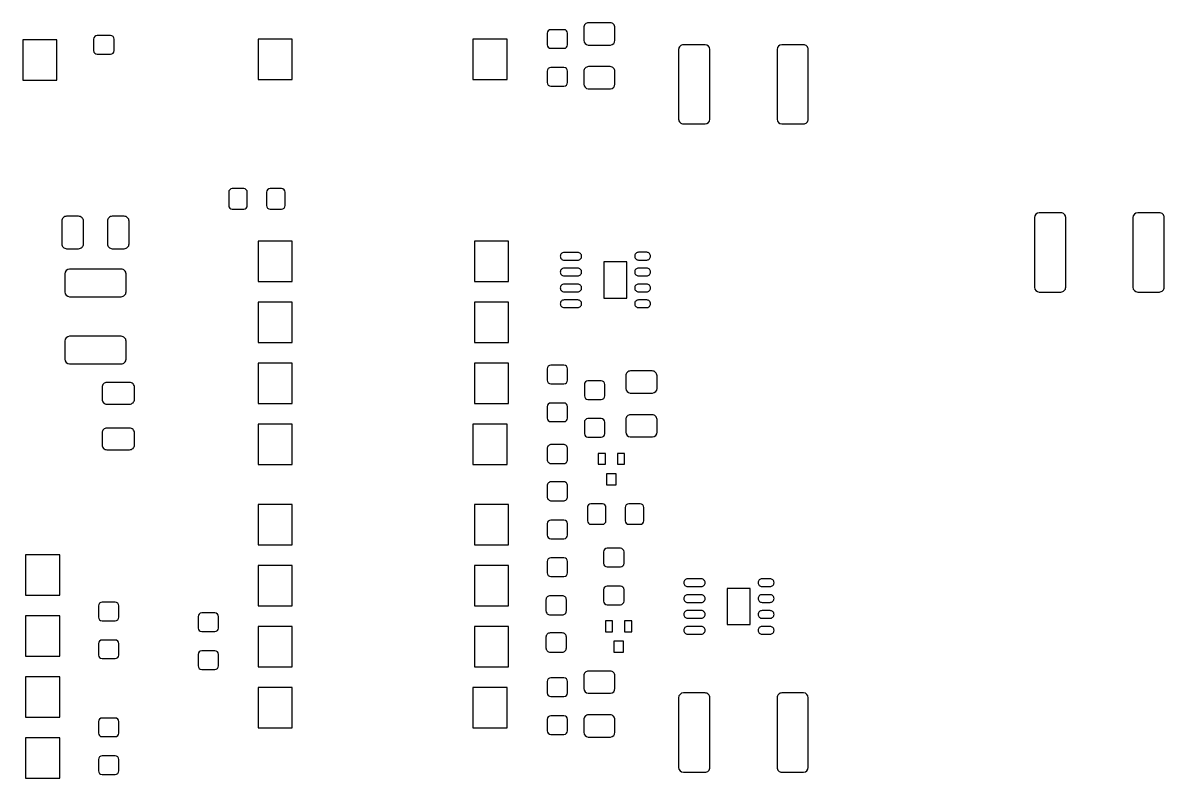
# Model space of a CAD drawing. Extents: x -210 to 210, y -160 to 160.
# Drawn here: x 4.03 to 51.56, y 19.97 to 51.43 of the extents above; entities that cross this region are included whole.
import ezdxf

# ---------------------------------------------------------------- set-up
doc = ezdxf.new("R2010")
doc.units = 0
doc.header["$MEASUREMENT"] = 0
doc.layers.get('0').update_dxf_attribs({"linetype": 'CONTINUOUS'})

msp = doc.modelspace()

# ---------------------------------------------------------------- linework, layer by layer
for points in [[(28.689001, 51.231997, 0.414955), (28.488999, 51.431997), (28.488999, 51.431997), (27.589001, 51.431997), (27.589001, 51.431997, 0.414955), (27.388999, 51.231997), (27.388999, 51.231997), (27.388999, 50.707002), (27.388999, 50.707002, 0.393122), (27.575, 50.507998), (27.575, 50.507998), (27.589001, 50.507002), (27.589001, 50.507002), (28.488999, 50.507002), (28.488999, 50.507002), (28.503, 50.507998), (28.503, 50.507998, 0.393122), (28.689001, 50.707002), (28.689001, 50.707002), (28.689001, 51.231997)], [(7.825, 50.75, 0.415383), (7.675, 50.9), (7.675, 50.9), (7.125, 50.9), (7.125, 50.9, 0.414995), (6.975, 50.75), (6.975, 50.75), (6.975, 50.275), (6.975, 50.275, 0.413048), (7.125, 50.125), (7.125, 50.125), (7.675, 50.125), (7.675, 50.125, 0.413433), (7.825, 50.275), (7.825, 50.275), (7.825, 50.75)], [(26.714001, 50.995, 0.415193), (26.563999, 51.145), (26.563999, 51.145), (26.013999, 51.145), (26.013999, 51.145, 0.415188), (25.863999, 50.995), (25.863999, 50.995), (25.863999, 50.52), (25.863999, 50.52, 0.413238), (26.013999, 50.37), (26.013999, 50.37), (26.563999, 50.37), (26.563999, 50.37, 0.413243), (26.714001, 50.52), (26.714001, 50.52), (26.714001, 50.995)], [(32.64, 50.32, 0.413482), (32.44, 50.52), (32.44, 50.52), (31.539001, 50.52), (31.539001, 50.52, 0.414948), (31.339001, 50.32), (31.339001, 50.32), (31.339001, 47.42), (31.339001, 47.42, 0.414948), (31.539001, 47.22), (31.539001, 47.22), (32.44, 47.22), (32.44, 47.22, 0.413482), (32.64, 47.42), (32.64, 47.42), (32.64, 50.32)], [(36.738999, 50.32, 0.414944), (36.538999, 50.52), (36.538999, 50.52), (35.638, 50.52), (35.638, 50.52, 0.413485), (35.438, 50.32), (35.438, 50.32), (35.438, 47.42), (35.438, 47.42, 0.413485), (35.638, 47.22), (35.638, 47.22), (36.538999, 47.22), (36.538999, 47.22, 0.414944), (36.738999, 47.42), (36.738999, 47.42), (36.738999, 50.32)], [(26.714001, 49.42, 0.415193), (26.563999, 49.57), (26.563999, 49.57), (26.013999, 49.57), (26.013999, 49.57, 0.415188), (25.863999, 49.42), (25.863999, 49.42), (25.863999, 48.945), (25.863999, 48.945, 0.413229), (26.013999, 48.795), (26.013999, 48.795), (26.563999, 48.795), (26.563999, 48.795, 0.413234), (26.714001, 48.945), (26.714001, 48.945), (26.714001, 49.42)], [(28.689001, 49.407002, 0.414948), (28.488999, 49.607002), (28.488999, 49.607002), (27.589001, 49.607002), (27.589001, 49.607002, 0.414948), (27.388999, 49.407002), (27.388999, 49.407002), (27.388999, 48.882002), (27.388999, 48.882002, 0.393122), (27.575, 48.682998), (27.575, 48.682998), (27.589001, 48.682002), (27.589001, 48.682002), (28.488999, 48.682002), (28.488999, 48.682002), (28.503, 48.682998), (28.503, 48.682998, 0.393122), (28.689001, 48.882002), (28.689001, 48.882002), (28.689001, 49.407002)], [(13.375, 44.375, 0.415576), (13.225, 44.525), (13.225, 44.525), (12.75, 44.525), (12.75, 44.525, 0.414407), (12.6, 44.375), (12.6, 44.375), (12.6, 43.825), (12.6, 43.825, 0.412847), (12.75, 43.675), (12.75, 43.675), (13.225, 43.675), (13.225, 43.675, 0.414018), (13.375, 43.825), (13.375, 43.825), (13.375, 44.375)], [(14.95, 44.375, 0.415578), (14.8, 44.525), (14.8, 44.525), (14.325, 44.525), (14.325, 44.525, 0.414407), (14.175, 44.375), (14.175, 44.375), (14.175, 43.825), (14.175, 43.825, 0.412849), (14.325, 43.675), (14.325, 43.675), (14.8, 43.675), (14.8, 43.675, 0.414021), (14.95, 43.825), (14.95, 43.825), (14.95, 44.375)], [(6.55, 43.175, 0.414214), (6.35, 43.375), (6.35, 43.375), (5.85, 43.375), (5.85, 43.375, 0.414214), (5.65, 43.175), (5.65, 43.175), (5.65, 42.238999), (5.65, 42.238999, 0.017483), (5.65, 42.225), (5.65, 42.225, 0.414214), (5.85, 42.025), (5.85, 42.025), (6.35, 42.025), (6.35, 42.025, 0.414214), (6.55, 42.225), (6.55, 42.225, 0.017483), (6.55, 42.238999), (6.55, 42.238999), (6.55, 43.175)], [(8.449999, 43.175, 0.414214), (8.25, 43.375), (8.25, 43.375), (7.75, 43.375), (7.75, 43.375, 0.414214), (7.55, 43.175), (7.55, 43.175), (7.55, 42.238999), (7.55, 42.238999, 0.017483), (7.55, 42.225), (7.55, 42.225, 0.414214), (7.75, 42.025), (7.75, 42.025), (8.25, 42.025), (8.25, 42.025, 0.414214), (8.449999, 42.225), (8.449999, 42.225, 0.017483), (8.449999, 42.238999), (8.449999, 42.238999), (8.449999, 43.175)], [(47.463999, 43.32, 0.414944), (47.263999, 43.52), (47.263999, 43.52), (46.362998, 43.52), (46.362998, 43.52, 0.413485), (46.162998, 43.32), (46.162998, 43.32), (46.162998, 40.42), (46.162998, 40.42, 0.413485), (46.362998, 40.22), (46.362998, 40.22), (47.263999, 40.22), (47.263999, 40.22, 0.414944), (47.463999, 40.42), (47.463999, 40.42), (47.463999, 43.32)], [(51.563999, 43.32, 0.414944), (51.363999, 43.52), (51.363999, 43.52), (50.462998, 43.52), (50.462998, 43.52, 0.413485), (50.262998, 43.32), (50.262998, 43.32), (50.262998, 40.42), (50.262998, 40.42, 0.413485), (50.462998, 40.22), (50.462998, 40.22), (51.363999, 40.22), (51.363999, 40.22, 0.414944), (51.563999, 40.42), (51.563999, 40.42), (51.563999, 43.32)], [(27.14, 41.55, 0.414214), (27.3, 41.71), (27.3, 41.71, 0.414214), (27.14, 41.87), (27.14, 41.87), (26.57, 41.87), (26.57, 41.87, 0.414214), (26.41, 41.71), (26.41, 41.71, 0.414214), (26.57, 41.55), (26.57, 41.55), (27.14, 41.55)], [(30.01, 41.552998, 0.414214), (30.17, 41.712998), (30.17, 41.712998, 0.414214), (30.01, 41.873003), (30.01, 41.873003), (29.67, 41.873003), (29.67, 41.873003, 0.414214), (29.51, 41.712998), (29.51, 41.712998, 0.414214), (29.67, 41.552998), (29.67, 41.552998), (30.01, 41.552998)], [(8.325, 40.975, 0.414358), (8.125, 41.175), (8.125, 41.175), (5.975, 41.175), (5.975, 41.175, 0.414062), (5.775, 40.975), (5.775, 40.975), (5.775, 40.225), (5.775, 40.225, 0.414065), (5.975, 40.025), (5.975, 40.025), (8.125, 40.025), (8.125, 40.025, 0.414358), (8.325, 40.225), (8.325, 40.225), (8.325, 40.975)], [(27.14, 40.890999, 0.414214), (27.3, 41.051001), (27.3, 41.051001, 0.414214), (27.14, 41.211001), (27.14, 41.211001), (26.57, 41.211001), (26.57, 41.211001, 0.414214), (26.41, 41.051001), (26.41, 41.051001, 0.414214), (26.57, 40.890999), (26.57, 40.890999), (27.14, 40.890999)], [(30.01, 40.893, 0.414214), (30.17, 41.053003), (30.17, 41.053003, 0.414214), (30.01, 41.212998), (30.01, 41.212998), (29.67, 41.212998), (29.67, 41.212998, 0.414214), (29.51, 41.053003), (29.51, 41.053003, 0.414214), (29.67, 40.893), (29.67, 40.893), (30.01, 40.893)], [(27.14, 40.229998, 0.414214), (27.3, 40.39), (27.3, 40.39, 0.414214), (27.14, 40.55), (27.14, 40.55), (26.57, 40.55), (26.57, 40.55, 0.414214), (26.41, 40.39), (26.41, 40.39, 0.414214), (26.57, 40.229998), (26.57, 40.229998), (27.14, 40.229998)], [(30.01, 40.228999, 0.414214), (30.17, 40.389001), (30.17, 40.389001, 0.414214), (30.01, 40.548999), (30.01, 40.548999), (29.67, 40.548999), (29.67, 40.548999, 0.414214), (29.51, 40.389001), (29.51, 40.389001, 0.414214), (29.67, 40.228999), (29.67, 40.228999), (30.01, 40.228999)], [(27.14, 39.57, 0.414214), (27.3, 39.730002), (27.3, 39.730002, 0.414214), (27.14, 39.889998), (27.14, 39.889998), (26.57, 39.889998), (26.57, 39.889998, 0.414214), (26.41, 39.730002), (26.41, 39.730002, 0.414214), (26.57, 39.57), (26.57, 39.57), (27.14, 39.57)], [(30.01, 39.569001, 0.414214), (30.17, 39.728999), (30.17, 39.728999, 0.414214), (30.01, 39.889001), (30.01, 39.889001), (29.67, 39.889001), (29.67, 39.889001, 0.414214), (29.51, 39.728999), (29.51, 39.728999, 0.414214), (29.67, 39.569001), (29.67, 39.569001), (30.01, 39.569001)], [(8.325, 38.175002, 0.414358), (8.125, 38.375002), (8.125, 38.375002), (5.975, 38.375002), (5.975, 38.375002, 0.414062), (5.775, 38.175002), (5.775, 38.175002), (5.775, 37.425), (5.775, 37.425, 0.414076), (5.975, 37.225), (5.975, 37.225), (8.125, 37.225), (8.125, 37.225, 0.414358), (8.325, 37.425), (8.325, 37.425), (8.325, 38.175002)], [(26.715, 37.021001, 0.413238), (26.565, 37.170999), (26.565, 37.170999), (26.015, 37.170999), (26.015, 37.170999, 0.413238), (25.865, 37.021001), (25.865, 37.021001), (25.865, 36.545999), (25.865, 36.545999, 0.415188), (26.015, 36.396001), (26.015, 36.396001), (26.565, 36.396001), (26.565, 36.396001, 0.415188), (26.715, 36.545999), (26.715, 36.545999), (26.715, 37.021001)], [(30.44, 36.732, 0.415098), (30.24, 36.932), (30.24, 36.932), (29.34, 36.932), (29.34, 36.932, 0.414801), (29.14, 36.732), (29.14, 36.732), (29.14, 36.207002), (29.14, 36.207002, 0.392972), (29.325999, 36.008), (29.325999, 36.008), (29.34, 36.006997), (29.34, 36.006997), (30.24, 36.006997), (30.24, 36.006997), (30.254001, 36.008), (30.254001, 36.008, 0.393261), (30.44, 36.207002), (30.44, 36.207002), (30.44, 36.732)], [(8.675, 36.25, 0.414214), (8.475, 36.449998), (8.475, 36.449998), (7.525, 36.449998), (7.525, 36.449998, 0.414214), (7.325, 36.25), (7.325, 36.25), (7.325, 35.750002), (7.325, 35.750002, 0.414214), (7.525, 35.549998), (7.525, 35.549998), (8.475, 35.549998), (8.475, 35.549998, 0.414214), (8.675, 35.750002), (8.675, 35.750002), (8.675, 36.25)], [(28.265, 36.370002, 0.415188), (28.115, 36.52), (28.115, 36.52), (27.565, 36.52), (27.565, 36.52, 0.415188), (27.415, 36.370002), (27.415, 36.370002), (27.415, 35.895), (27.415, 35.895, 0.413238), (27.565, 35.744998), (27.565, 35.744998), (28.115, 35.744998), (28.115, 35.744998, 0.413234), (28.265, 35.895), (28.265, 35.895), (28.265, 36.370002)], [(26.715, 35.445999, 0.413243), (26.565, 35.595999), (26.565, 35.595999), (26.015, 35.595999), (26.015, 35.595999, 0.413243), (25.865, 35.445999), (25.865, 35.445999), (25.865, 34.970999), (25.865, 34.970999, 0.415188), (26.015, 34.821001), (26.015, 34.821001), (26.565, 34.821001), (26.565, 34.821001, 0.415188), (26.715, 34.970999), (26.715, 34.970999), (26.715, 35.445999)], [(28.265, 34.795, 0.415193), (28.115, 34.945), (28.115, 34.945), (27.565, 34.945), (27.565, 34.945, 0.415193), (27.415, 34.795), (27.415, 34.795), (27.415, 34.32), (27.415, 34.32, 0.413243), (27.565, 34.170002), (27.565, 34.170002), (28.115, 34.170002), (28.115, 34.170002, 0.413238), (28.265, 34.32), (28.265, 34.32), (28.265, 34.795)], [(30.44, 34.906997, 0.415098), (30.24, 35.107002), (30.24, 35.107002), (29.34, 35.107002), (29.34, 35.107002, 0.414804), (29.14, 34.906997), (29.14, 34.906997), (29.14, 34.382), (29.14, 34.382, 0.392969), (29.325999, 34.183), (29.325999, 34.183), (29.34, 34.182002), (29.34, 34.182002), (30.24, 34.182002), (30.24, 34.182002), (30.254001, 34.183), (30.254001, 34.183, 0.393254), (30.44, 34.382), (30.44, 34.382), (30.44, 34.906997)], [(8.675, 34.35, 0.414214), (8.475, 34.55), (8.475, 34.55), (7.525, 34.55), (7.525, 34.55, 0.414214), (7.325, 34.35), (7.325, 34.35), (7.325, 33.85), (7.325, 33.85, 0.414214), (7.525, 33.65), (7.525, 33.65), (8.475, 33.65), (8.475, 33.65, 0.414214), (8.675, 33.85), (8.675, 33.85), (8.675, 34.35)], [(26.715, 33.695, 0.414214), (26.54, 33.87), (26.54, 33.87), (26.04, 33.87), (26.04, 33.87, 0.414214), (25.865, 33.695), (25.865, 33.695), (25.865, 33.245), (25.865, 33.245, 0.414214), (26.04, 33.070002), (26.04, 33.070002), (26.54, 33.070002), (26.54, 33.070002, 0.414214), (26.715, 33.245), (26.715, 33.245), (26.715, 33.695)], [(26.715, 32.145, 0.414214), (26.54, 32.32), (26.54, 32.32), (26.04, 32.32), (26.04, 32.32, 0.414214), (25.865, 32.145), (25.865, 32.145), (25.865, 31.695), (25.865, 31.695, 0.414214), (26.04, 31.520002), (26.04, 31.520002), (26.54, 31.520002), (26.54, 31.520002, 0.414214), (26.715, 31.695), (26.715, 31.695), (26.715, 32.145)], [(28.315, 31.245, 0.415586), (28.165, 31.395), (28.165, 31.395), (27.69, 31.395), (27.69, 31.395, 0.414404), (27.54, 31.245), (27.54, 31.245), (27.54, 30.695), (27.54, 30.695, 0.412849), (27.69, 30.545), (27.69, 30.545), (28.165, 30.545), (28.165, 30.545, 0.414013), (28.315, 30.695), (28.315, 30.695), (28.315, 31.245)], [(29.89, 31.245, 0.415586), (29.74, 31.395), (29.74, 31.395), (29.265, 31.395), (29.265, 31.395, 0.414404), (29.115, 31.245), (29.115, 31.245), (29.115, 30.695), (29.115, 30.695, 0.412849), (29.265, 30.545), (29.265, 30.545), (29.74, 30.545), (29.74, 30.545, 0.414013), (29.89, 30.695), (29.89, 30.695), (29.89, 31.245)], [(26.715, 30.571001, 0.413238), (26.565, 30.720999), (26.565, 30.720999), (26.015, 30.720999), (26.015, 30.720999, 0.413238), (25.865, 30.571001), (25.865, 30.571001), (25.865, 30.096001), (25.865, 30.096001, 0.415193), (26.015, 29.945999), (26.015, 29.945999), (26.565, 29.945999), (26.565, 29.945999, 0.415193), (26.715, 30.096001), (26.715, 30.096001), (26.715, 30.571001)], [(29.065, 29.395, 0.415384), (28.915, 29.545), (28.915, 29.545), (28.365, 29.545), (28.365, 29.545, 0.414997), (28.215, 29.395), (28.215, 29.395), (28.215, 28.92), (28.215, 28.92, 0.413044), (28.365, 28.77), (28.365, 28.77), (28.915, 28.77), (28.915, 28.77, 0.413433), (29.065, 28.92), (29.065, 28.92), (29.065, 29.395)], [(26.715, 28.995, 0.415188), (26.565, 29.145), (26.565, 29.145), (26.015, 29.145), (26.015, 29.145, 0.415188), (25.865, 28.995), (25.865, 28.995), (25.865, 28.52), (25.865, 28.52, 0.413238), (26.015, 28.37), (26.015, 28.37), (26.565, 28.37), (26.565, 28.37, 0.413238), (26.715, 28.52), (26.715, 28.52), (26.715, 28.995)], [(32.283, 27.95, 0.414214), (32.442998, 28.11), (32.442998, 28.11, 0.414214), (32.283, 28.27), (32.283, 28.27), (31.713, 28.27), (31.713, 28.27, 0.414214), (31.553, 28.11), (31.553, 28.11, 0.414214), (31.713, 27.95), (31.713, 27.95), (32.283, 27.95)], [(35.153, 27.953, 0.414214), (35.312998, 28.113), (35.312998, 28.113, 0.414214), (35.153, 28.273), (35.153, 28.273), (34.813003, 28.273), (34.813003, 28.273, 0.414214), (34.653, 28.113), (34.653, 28.113, 0.414214), (34.813003, 27.953), (34.813003, 27.953), (35.153, 27.953)], [(29.065, 27.82, 0.415389), (28.915, 27.97), (28.915, 27.97), (28.365, 27.97), (28.365, 27.97, 0.414997), (28.215, 27.82), (28.215, 27.82), (28.215, 27.345), (28.215, 27.345, 0.413048), (28.365, 27.195), (28.365, 27.195), (28.915, 27.195), (28.915, 27.195, 0.413433), (29.065, 27.345), (29.065, 27.345), (29.065, 27.82)], [(32.283, 27.29, 0.414214), (32.442998, 27.45), (32.442998, 27.45, 0.414214), (32.283, 27.61), (32.283, 27.61), (31.713, 27.61), (31.713, 27.61, 0.414214), (31.553, 27.45), (31.553, 27.45, 0.414214), (31.713, 27.29), (31.713, 27.29), (32.283, 27.29)], [(35.153, 27.293, 0.414214), (35.312998, 27.453), (35.312998, 27.453, 0.414214), (35.153, 27.612998), (35.153, 27.612998), (34.813003, 27.612998), (34.813003, 27.612998, 0.414214), (34.653, 27.453), (34.653, 27.453, 0.414214), (34.813003, 27.293), (34.813003, 27.293), (35.153, 27.293)], [(8.025, 27.15, 0.415189), (7.875, 27.3), (7.875, 27.3), (7.325, 27.3), (7.325, 27.3, 0.415189), (7.175, 27.15), (7.175, 27.15), (7.175, 26.675), (7.175, 26.675, 0.413236), (7.325, 26.525), (7.325, 26.525), (7.875, 26.525), (7.875, 26.525, 0.413236), (8.025, 26.675), (8.025, 26.675), (8.025, 27.15)], [(26.665, 27.395, 0.414214), (26.49, 27.57), (26.49, 27.57), (25.99, 27.57), (25.99, 27.57, 0.414214), (25.815, 27.395), (25.815, 27.395), (25.815, 26.945), (25.815, 26.945, 0.414214), (25.99, 26.77), (25.99, 26.77), (26.49, 26.77), (26.49, 26.77, 0.414214), (26.665, 26.945), (26.665, 26.945), (26.665, 27.395)], [(12.175, 26.7, 0.415186), (12.025, 26.85), (12.025, 26.85), (11.475, 26.85), (11.475, 26.85, 0.415186), (11.325, 26.7), (11.325, 26.7), (11.325, 26.225), (11.325, 26.225, 0.413241), (11.475, 26.075), (11.475, 26.075), (12.025, 26.075), (12.025, 26.075, 0.413241), (12.175, 26.225), (12.175, 26.225), (12.175, 26.7)], [(32.283, 26.630999, 0.414214), (32.442998, 26.791001), (32.442998, 26.791001, 0.414214), (32.283, 26.951001), (32.283, 26.951001), (31.713, 26.951001), (31.713, 26.951001, 0.414214), (31.553, 26.791001), (31.553, 26.791001, 0.414214), (31.713, 26.630999), (31.713, 26.630999), (32.283, 26.630999)], [(35.153, 26.628999, 0.414214), (35.312998, 26.789001), (35.312998, 26.789001, 0.414214), (35.153, 26.948999), (35.153, 26.948999), (34.813003, 26.948999), (34.813003, 26.948999, 0.414214), (34.653, 26.789001), (34.653, 26.789001, 0.414214), (34.813003, 26.628999), (34.813003, 26.628999), (35.153, 26.628999)], [(32.283, 25.97, 0.414214), (32.442998, 26.13), (32.442998, 26.13, 0.414214), (32.283, 26.29), (32.283, 26.29), (31.713, 26.29), (31.713, 26.29, 0.414214), (31.553, 26.13), (31.553, 26.13, 0.414214), (31.713, 25.97), (31.713, 25.97), (32.283, 25.97)], [(35.153, 25.969001, 0.414214), (35.312998, 26.128999), (35.312998, 26.128999, 0.414214), (35.153, 26.288999), (35.153, 26.288999), (34.813003, 26.288999), (34.813003, 26.288999, 0.414214), (34.653, 26.128999), (34.653, 26.128999, 0.414214), (34.813003, 25.969001), (34.813003, 25.969001), (35.153, 25.969001)], [(8.025, 25.575, 0.415194), (7.875, 25.725), (7.875, 25.725), (7.325, 25.725), (7.325, 25.725, 0.415194), (7.175, 25.575), (7.175, 25.575), (7.175, 25.1), (7.175, 25.1, 0.413241), (7.325, 24.95), (7.325, 24.95), (7.875, 24.95), (7.875, 24.95, 0.413241), (8.025, 25.1), (8.025, 25.1), (8.025, 25.575)], [(26.665, 25.845, 0.414214), (26.49, 26.02), (26.49, 26.02), (25.99, 26.02), (25.99, 26.02, 0.414214), (25.815, 25.845), (25.815, 25.845), (25.815, 25.395), (25.815, 25.395, 0.414214), (25.99, 25.22), (25.99, 25.22), (26.49, 25.22), (26.49, 25.22, 0.414214), (26.665, 25.395), (26.665, 25.395), (26.665, 25.845)], [(12.175, 25.126001, 0.413236), (12.025, 25.275999), (12.025, 25.275999), (11.475, 25.275999), (11.475, 25.275999, 0.413236), (11.325, 25.126001), (11.325, 25.126001), (11.325, 24.651001), (11.325, 24.651001, 0.415195), (11.475, 24.500999), (11.475, 24.500999), (12.025, 24.500999), (12.025, 24.500999, 0.415195), (12.175, 24.651001), (12.175, 24.651001), (12.175, 25.126001)], [(28.69, 24.233, 0.414944), (28.49, 24.433), (28.49, 24.433), (27.59, 24.433), (27.59, 24.433, 0.414948), (27.39, 24.233), (27.39, 24.233), (27.39, 23.708), (27.39, 23.708, 0.393115), (27.575999, 23.508999), (27.575999, 23.508999), (27.59, 23.507998), (27.59, 23.507998), (28.49, 23.507998), (28.49, 23.507998), (28.503999, 23.508999), (28.503999, 23.508999, 0.393119), (28.69, 23.708), (28.69, 23.708), (28.69, 24.233)], [(26.715, 23.995, 0.415193), (26.565, 24.145), (26.565, 24.145), (26.015, 24.145), (26.015, 24.145, 0.415193), (25.865, 23.995), (25.865, 23.995), (25.865, 23.52), (25.865, 23.52, 0.413243), (26.015, 23.37), (26.015, 23.37), (26.565, 23.37), (26.565, 23.37, 0.413243), (26.715, 23.52), (26.715, 23.52), (26.715, 23.995)], [(32.64, 23.32, 0.414944), (32.44, 23.52), (32.44, 23.52), (31.539001, 23.52), (31.539001, 23.52, 0.413482), (31.339001, 23.32), (31.339001, 23.32), (31.339001, 20.42), (31.339001, 20.42, 0.413485), (31.539001, 20.22), (31.539001, 20.22), (32.44, 20.22), (32.44, 20.22, 0.414946), (32.64, 20.42), (32.64, 20.42), (32.64, 23.32)], [(36.740999, 23.32, 0.413478), (36.541001, 23.52), (36.541001, 23.52), (35.640002, 23.52), (35.640002, 23.52, 0.414948), (35.440002, 23.32), (35.440002, 23.32), (35.440002, 20.42), (35.440002, 20.42, 0.414949), (35.640002, 20.22), (35.640002, 20.22), (36.541001, 20.22), (36.541001, 20.22, 0.413482), (36.740999, 20.42), (36.740999, 20.42), (36.740999, 23.32)], [(8.025, 22.325, 0.415189), (7.875, 22.475), (7.875, 22.475), (7.325, 22.475), (7.325, 22.475, 0.415189), (7.175, 22.325), (7.175, 22.325), (7.175, 21.85), (7.175, 21.85, 0.413236), (7.325, 21.7), (7.325, 21.7), (7.875, 21.7), (7.875, 21.7, 0.413236), (8.025, 21.85), (8.025, 21.85), (8.025, 22.325)], [(26.715, 22.42, 0.415188), (26.565, 22.57), (26.565, 22.57), (26.015, 22.57), (26.015, 22.57, 0.415188), (25.865, 22.42), (25.865, 22.42), (25.865, 21.945), (25.865, 21.945, 0.413243), (26.015, 21.795), (26.015, 21.795), (26.565, 21.795), (26.565, 21.795, 0.413243), (26.715, 21.945), (26.715, 21.945), (26.715, 22.42)], [(28.69, 22.407, 0.414948), (28.49, 22.607), (28.49, 22.607), (27.59, 22.607), (27.59, 22.607, 0.414951), (27.39, 22.407), (27.39, 22.407), (27.39, 21.882), (27.39, 21.882, 0.393115), (27.575999, 21.683), (27.575999, 21.683), (27.59, 21.682), (27.59, 21.682), (28.49, 21.682), (28.49, 21.682), (28.503999, 21.683), (28.503999, 21.683, 0.393118), (28.69, 21.882), (28.69, 21.882), (28.69, 22.407)], [(8.025, 20.75, 0.415194), (7.875, 20.9), (7.875, 20.9), (7.325, 20.9), (7.325, 20.9, 0.415194), (7.175, 20.75), (7.175, 20.75), (7.175, 20.275), (7.175, 20.275, 0.413238), (7.325, 20.125), (7.325, 20.125), (7.875, 20.125), (7.875, 20.125, 0.413238), (8.025, 20.275), (8.025, 20.275), (8.025, 20.75)]]:
    msp.add_lwpolyline(points, format="xyb")
for points in [[(5.445, 50.72), (4.025, 50.72), (4.025, 50.72), (4.025, 49.04), (4.025, 49.04), (5.445, 49.04), (5.445, 49.04), (5.445, 50.72)], [(15.245, 50.75), (13.825, 50.75), (13.825, 50.75), (13.825, 49.07), (13.825, 49.07), (15.245, 49.07), (15.245, 49.07), (15.245, 50.75)], [(24.195, 50.75), (22.775, 50.75), (22.775, 50.75), (22.775, 49.07), (22.775, 49.07), (24.195, 49.07), (24.195, 49.07), (24.195, 50.75)], [(15.245, 42.34), (13.825, 42.34), (13.825, 42.34), (13.825, 40.660002), (13.825, 40.660002), (15.245, 40.660002), (15.245, 40.660002), (15.245, 42.34)], [(24.255, 42.34), (22.835, 42.34), (22.835, 42.34), (22.835, 40.660002), (22.835, 40.660002), (24.255, 40.660002), (24.255, 40.660002), (24.255, 42.34)], [(29.177002, 41.47), (28.217998, 41.47), (28.217998, 41.47), (28.217998, 39.97), (28.217998, 39.97), (29.177002, 39.97), (29.177002, 39.97), (29.177002, 41.47)], [(15.245, 39.8), (13.825, 39.8), (13.825, 39.8), (13.825, 38.120002), (13.825, 38.120002), (15.245, 38.120002), (15.245, 38.120002), (15.245, 39.8)], [(24.255, 39.8), (22.835, 39.8), (22.835, 39.8), (22.835, 38.120002), (22.835, 38.120002), (24.255, 38.120002), (24.255, 38.120002), (24.255, 39.8)], [(15.245, 37.26), (13.825, 37.26), (13.825, 37.26), (13.825, 35.580002), (13.825, 35.580002), (15.245, 35.580002), (15.245, 35.580002), (15.245, 37.26)], [(24.255, 37.26), (22.835, 37.26), (22.835, 37.26), (22.835, 35.580002), (22.835, 35.580002), (24.255, 35.580002), (24.255, 35.580002), (24.255, 37.26)], [(15.245, 34.72), (13.825, 34.72), (13.825, 34.72), (13.825, 33.039998), (13.825, 33.039998), (15.245, 33.039998), (15.245, 33.039998), (15.245, 34.72)], [(24.195, 34.72), (22.775, 34.72), (22.775, 34.72), (22.775, 33.039998), (22.775, 33.039998), (24.195, 33.039998), (24.195, 33.039998), (24.195, 34.72)], [(28.29, 33.495002), (27.99, 33.495002), (27.99, 33.495002), (27.99, 33.045002), (27.99, 33.045002), (28.29, 33.045002), (28.29, 33.045002), (28.29, 33.495002)], [(29.09, 33.495002), (28.79, 33.495002), (28.79, 33.495002), (28.79, 33.045002), (28.79, 33.045002), (29.09, 33.045002), (29.09, 33.045002), (29.09, 33.495002)], [(28.74, 32.644998), (28.34, 32.644998), (28.34, 32.644998), (28.34, 32.194998), (28.34, 32.194998), (28.74, 32.194998), (28.74, 32.194998), (28.74, 32.644998)], [(15.245, 31.37), (13.825, 31.37), (13.825, 31.37), (13.825, 29.69), (13.825, 29.69), (15.245, 29.69), (15.245, 29.69), (15.245, 31.37)], [(24.255, 31.37), (22.835, 31.37), (22.835, 31.37), (22.835, 29.69), (22.835, 29.69), (24.255, 29.69), (24.255, 29.69), (24.255, 31.37)], [(5.56, 29.27), (4.14, 29.27), (4.14, 29.27), (4.14, 27.59), (4.14, 27.59), (5.56, 27.59), (5.56, 27.59), (5.56, 29.27)], [(15.245, 28.83), (13.825, 28.83), (13.825, 28.83), (13.825, 27.15), (13.825, 27.15), (15.245, 27.15), (15.245, 27.15), (15.245, 28.83)], [(24.255, 28.83), (22.835, 28.83), (22.835, 28.83), (22.835, 27.15), (22.835, 27.15), (24.255, 27.15), (24.255, 27.15), (24.255, 28.83)], [(34.320999, 27.87), (33.362002, 27.87), (33.362002, 27.87), (33.362002, 26.37), (33.362002, 26.37), (34.320999, 26.37), (34.320999, 26.37), (34.320999, 27.87)], [(5.56, 26.73), (4.14, 26.73), (4.14, 26.73), (4.14, 25.05), (4.14, 25.05), (5.56, 25.05), (5.56, 25.05), (5.56, 26.73)], [(15.245, 26.29), (13.825, 26.29), (13.825, 26.29), (13.825, 24.61), (13.825, 24.61), (15.245, 24.61), (15.245, 24.61), (15.245, 26.29)], [(24.255, 26.29), (22.835, 26.29), (22.835, 26.29), (22.835, 24.61), (22.835, 24.61), (24.255, 24.61), (24.255, 24.61), (24.255, 26.29)], [(28.59, 26.52), (28.29, 26.52), (28.29, 26.52), (28.29, 26.07), (28.29, 26.07), (28.59, 26.07), (28.59, 26.07), (28.59, 26.52)], [(29.39, 26.52), (29.09, 26.52), (29.09, 26.52), (29.09, 26.07), (29.09, 26.07), (29.39, 26.07), (29.39, 26.07), (29.39, 26.52)], [(29.04, 25.67), (28.64, 25.67), (28.64, 25.67), (28.64, 25.22), (28.64, 25.22), (29.04, 25.22), (29.04, 25.22), (29.04, 25.67)], [(5.56, 24.19), (4.14, 24.19), (4.14, 24.19), (4.14, 22.51), (4.14, 22.51), (5.56, 22.51), (5.56, 22.51), (5.56, 24.19)], [(15.245, 23.75), (13.825, 23.75), (13.825, 23.75), (13.825, 22.07), (13.825, 22.07), (15.245, 22.07), (15.245, 22.07), (15.245, 23.75)], [(24.195, 23.75), (22.775, 23.75), (22.775, 23.75), (22.775, 22.07), (22.775, 22.07), (24.195, 22.07), (24.195, 22.07), (24.195, 23.75)], [(5.56, 21.65), (4.14, 21.65), (4.14, 21.65), (4.14, 19.97), (4.14, 19.97), (5.56, 19.97), (5.56, 19.97), (5.56, 21.65)]]:
    msp.add_lwpolyline(points)

doc.saveas('drawing.dxf')
